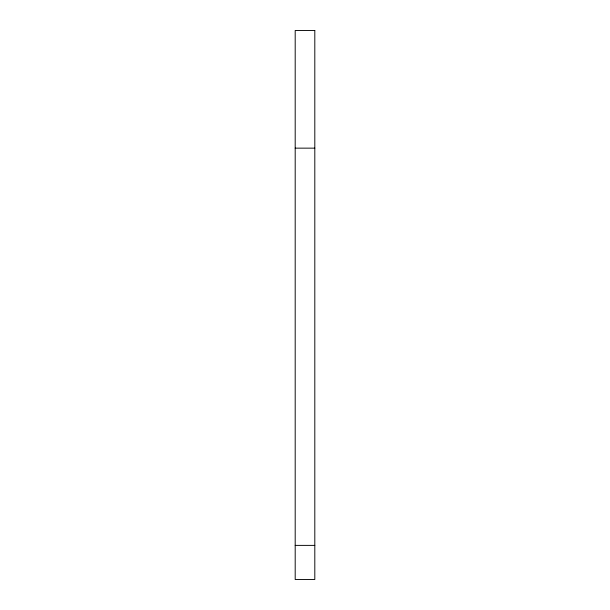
<?xml version="1.0" encoding="UTF-8"?>
<svg xmlns="http://www.w3.org/2000/svg" width="610" height="610" viewBox="0 0 610 610"><rect width="100%" height="100%" fill="white"/><g stroke="black" fill="none" stroke-linecap="round" stroke-linejoin="round"><path stroke-width="0.91" d="M295.194 148.146L314.806 148.146M295.194 545.386L314.806 545.386M314.806 30.5L295.194 30.5L295.194 579.5L314.806 579.5L314.806 30.5"/></g></svg>
